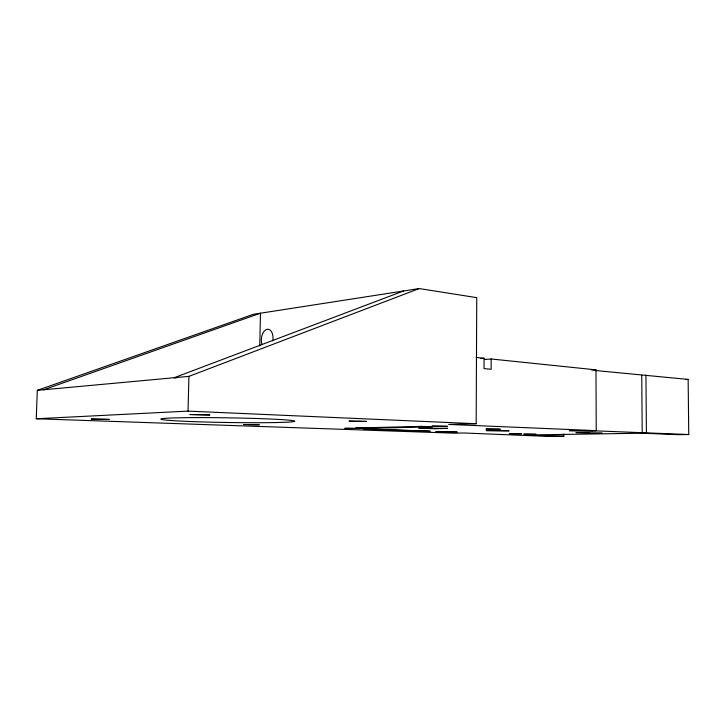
<?xml version="1.0" encoding="UTF-8"?>
<svg xmlns="http://www.w3.org/2000/svg" width="725" height="725" viewBox="0 0 725 725"><rect width="100%" height="100%" fill="white"/><g stroke="black" fill="none" stroke-linecap="round" stroke-linejoin="round"><path stroke-width="1.09" d="M484.472 359.546L491.169 358.984L595.977 369.859L596.231 430.641L448.721 424.433L476.162 423.726L476.751 297.649L419.222 288.559L253.342 314.315L37.31 390.358L36.25 418.76L454.194 433.169L464.054 432.997L548.897 436.441L563.796 436.233L563.796 434.012M476.18 357.434L484.055 358.25L484.01 368.617L491.133 369.288L491.169 358.984M259.777 345.979L260.465 313.209L43.618 389.778M36.25 418.76L188.029 411.12L188.935 376.366L419.222 288.559M403.553 290.988L174.199 377.725L176.311 377.87M37.31 390.358L188.935 376.366M480.666 358.531L484.055 358.25M591.745 370.14L595.977 369.859M595.08 370.484L688.143 379.42L688.75 434.529L677.803 434.674L642.54 433.215L527.646 434.964L563.796 436.233M685.959 379.538L688.143 379.42M596.231 430.641L591.981 430.713L688.75 434.529M188.029 411.12L476.162 423.726M645.939 375.042L646.401 432.743M641.761 375.296L642.205 432.816M262.015 344.611A9.896 5.791 -84.4 0 1 266.637 329.422A9.896 5.791 -84.4 0 1 272.772 340.94M602.122 433.224L589.108 433.206L602.122 433.224M91.314 419.077L109.076 419.413L91.314 419.077M447.497 428.375L434.864 428.756L418.796 428.131L447.497 428.375M344.973 428.312L358.993 428.475L344.973 428.312M432.082 426.164L447.289 426.327L432.082 426.164M243.654 424.515L259.106 424.759L243.654 424.515M190.077 414.528L209.724 414.936L190.077 414.528M349.196 421.153L366.288 421.406L349.196 421.153M486.149 429.064L500.177 429.236L486.149 429.064M486.765 430.541L486.267 430.623L509.086 430.804L486.765 430.541M509.358 433.641L521.52 433.786L509.358 433.641M523.939 434.166L535.911 434.302L523.939 434.166M436.332 431.783L435.725 431.855L457.212 432.082L436.332 431.783M570.113 430.614L569.379 430.695L592.706 430.886L570.113 430.614M576.148 432.598L588.908 432.743L576.148 432.598M421.678 426.363L355.712 428.004L366.542 428.384L432.589 426.789L421.678 426.363M369.75 429.055L363.696 429.191L430.233 431.194L369.75 429.055M192.052 421.578A66.827 2.338 0.9 0 0 294.685 421.225A66.827 2.338 0.9 0 0 197.055 417.6A66.827 2.338 0.9 0 0 192.052 421.578"/></g></svg>
